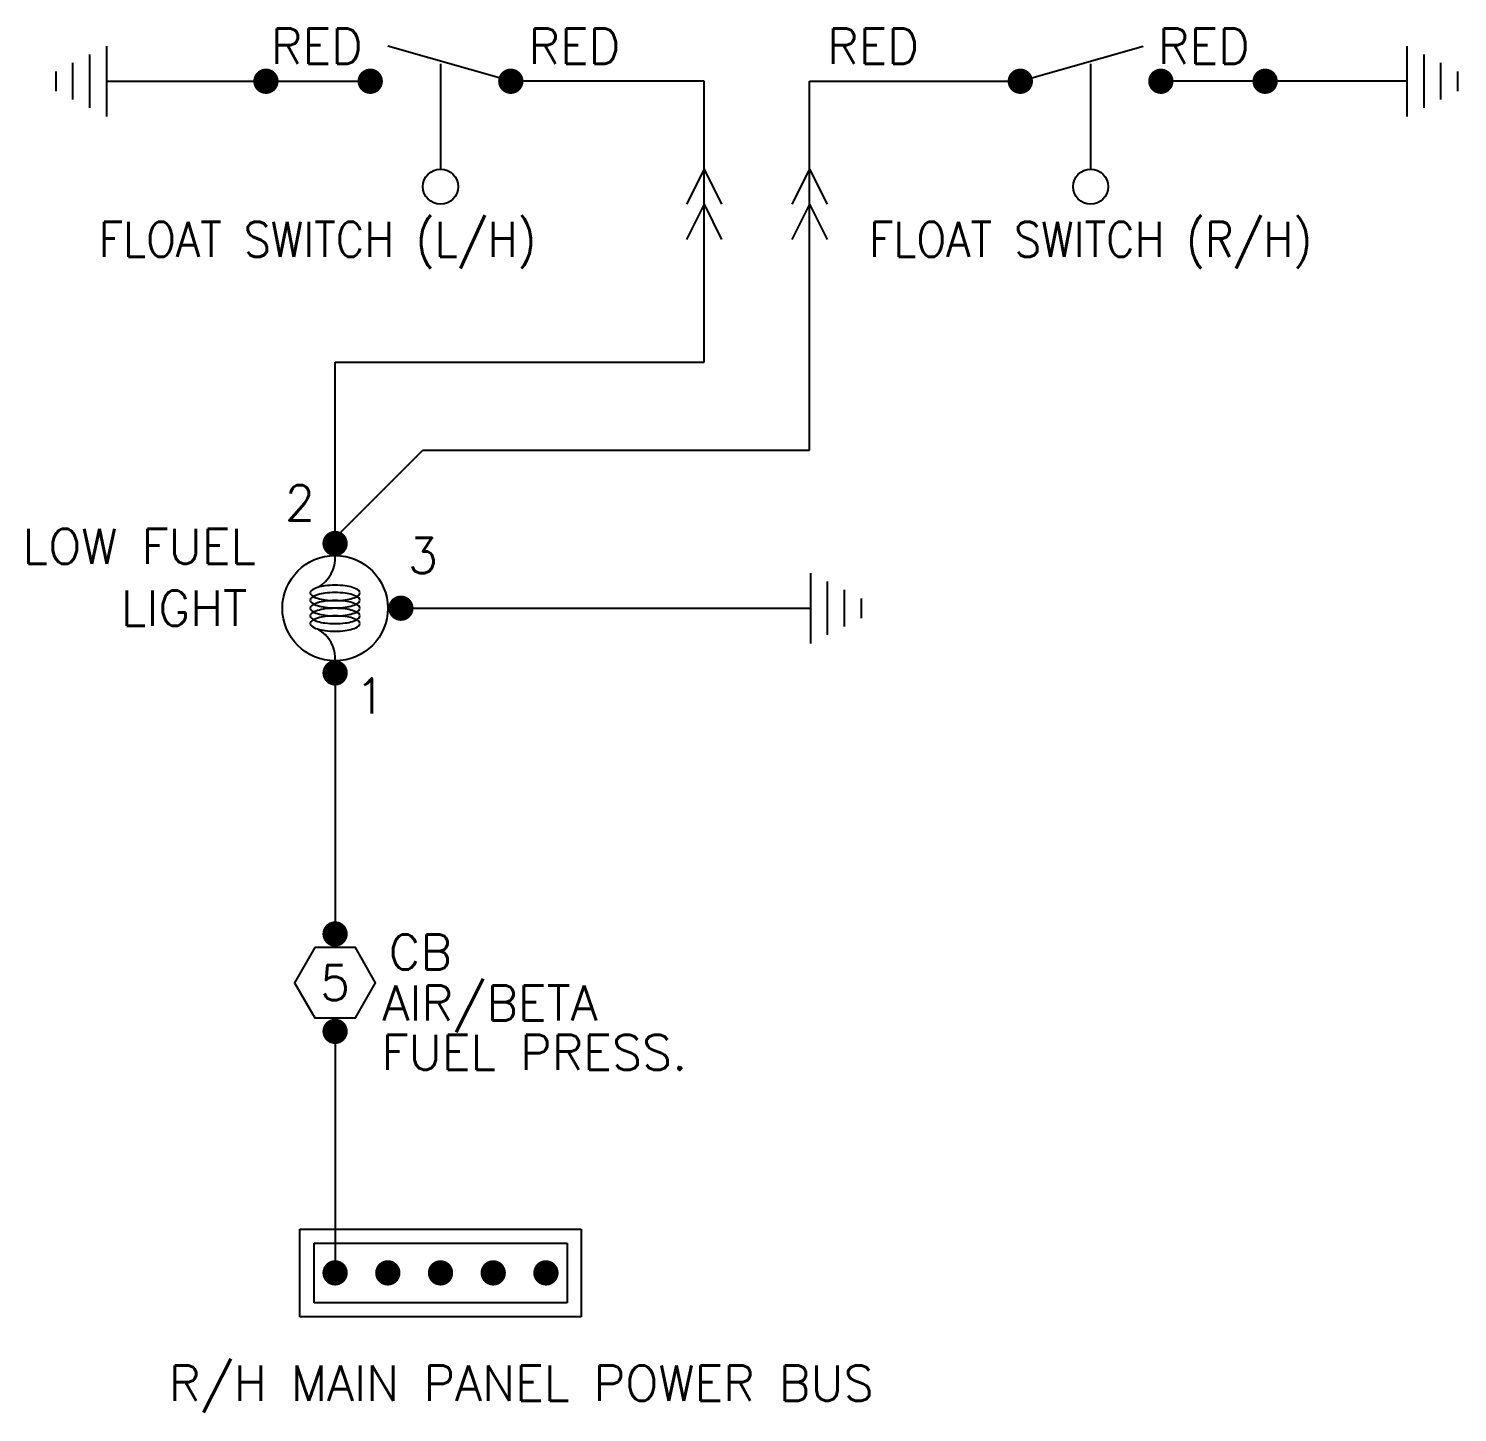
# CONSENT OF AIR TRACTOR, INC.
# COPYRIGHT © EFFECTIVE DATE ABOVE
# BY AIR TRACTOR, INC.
# Model space of a CAD drawing. Extents: x 0 to 49.9, y 0 to 20.5.
# Drawn here: x 44.78 to 49.87, y 14.1 to 19.02 of the extents above; entities that cross this region are included whole.
import ezdxf
from ezdxf.enums import TextEntityAlignment as Align

# ---------------------------------------------------------------- set-up
doc = ezdxf.new("R2010")
doc.units = 0
doc.header["$LTSCALE"] = 0.3
doc.header["$MEASUREMENT"] = 0
for name, color, linetype in [('1', 1, 'CONTINUOUS'), ('N', 2, 'CONTINUOUS'), ('NOTES', 2, 'CONTINUOUS'), ('W', 11, 'CONTINUOUS')]:
    doc.layers.add(name, color=color, linetype=linetype)
doc.styles.add('130', font='ROMANS', dxfattribs={"height": 0.125})

# ---------------------------------------------------------------- blocks, each defined once
blk = doc.blocks.new('GR')
at = {"layer": '1'}
for p, q in [((-0.035, 0.18), (0.035, 0.18)), ((-0.065, 0.12), (0.065, 0.12)), ((-0.095, 0.06), (0.095, 0.06)), ((-0.125, 0), (0.125, 0))]:
    blk.add_line(p, q, dxfattribs=at)
blk = doc.blocks.new('WL')
at = {"layer": '1'}
for p, q in [((0, 0), (-0.0625, -0.125)), ((0, 0), (0.0625, -0.125)), ((0, -0.125), (-0.0625, -0.25)), ((0, -0.125), (0.0625, -0.25))]:
    blk.add_line(p, q, dxfattribs=at)
blk = doc.blocks.new('LIGHT')
at = {"layer": '1', "color": 4}
for points in [[(-0.0545, -0.0883, 0.236857), (-0.0463, -0.0842, 0.085474), (-0.0353, -0.0625, 0.043091), (-0.0296, -0.0362, 0.031808), (-0.0273, 0, 0.031808), (-0.0296, 0.0362, 0.043091), (-0.0353, 0.0625, 0.085474), (-0.0463, 0.0842, 0.236857), (-0.0545, 0.0883, 0.236857), (-0.0628, 0.0842, 0.085474), (-0.0738, 0.0625, 0.043091), (-0.0795, 0.0362, 0.031808), (-0.0818, 0, 0.031808), (-0.0795, -0.0362, 0.043091), (-0.0738, -0.0625, 0.085474), (-0.0628, -0.0842, 0.236857)], [(-0.0276, -0.0883, 0.236857), (-0.0193, -0.0842, 0.085474), (-0.0083, -0.0625, 0.043091), (-0.0026, -0.0362, 0.031808), (-0.0003, 0, 0.031808), (-0.0026, 0.0362, 0.043091), (-0.0083, 0.0625, 0.085474), (-0.0193, 0.0842, 0.236857), (-0.0276, 0.0883, 0.236857), (-0.0358, 0.0842, 0.085474), (-0.0469, 0.0625, 0.043091), (-0.0525, 0.0362, 0.031808), (-0.0548, 0, 0.031808), (-0.0525, -0.0362, 0.043091), (-0.0469, -0.0625, 0.085474), (-0.0358, -0.0842, 0.236857)], [(0, -0.0883, 0.236857), (0.0082, -0.0842, 0.085474), (0.0193, -0.0625, 0.043091), (0.025, -0.0362, 0.031808), (0.0273, 0, 0.031808), (0.025, 0.0362, 0.043091), (0.0193, 0.0625, 0.085474), (0.0082, 0.0842, 0.236857), (0, 0.0883, 0.236857), (-0.0082, 0.0842, 0.085474), (-0.0193, 0.0625, 0.043091), (-0.025, 0.0362, 0.031808), (-0.0273, 0, 0.031808), (-0.025, -0.0362, 0.043091), (-0.0193, -0.0625, 0.085474), (-0.0082, -0.0842, 0.236857)], [(0.0284, -0.0883, 0.236857), (0.0367, -0.0842, 0.085474), (0.0477, -0.0625, 0.043091), (0.0534, -0.0362, 0.031808), (0.0557, 0, 0.031808), (0.0534, 0.0362, 0.043091), (0.0477, 0.0625, 0.085474), (0.0367, 0.0842, 0.236857), (0.0284, 0.0883, 0.236857), (0.0202, 0.0842, 0.085474), (0.0091, 0.0625, 0.043091), (0.0035, 0.0362, 0.031808), (0.0012, 0, 0.031808), (0.0035, -0.0362, 0.043091), (0.0091, -0.0625, 0.085474), (0.0202, -0.0842, 0.236857)], [(0.0545, -0.0883, 0.236857), (0.0628, -0.0842, 0.085474), (0.0738, -0.0625, 0.043091), (0.0795, -0.0362, 0.031808), (0.0818, 0, 0.031808), (0.0795, 0.0362, 0.043091), (0.0738, 0.0625, 0.085474), (0.0628, 0.0842, 0.236857), (0.0545, 0.0883, 0.236857), (0.0463, 0.0842, 0.085474), (0.0353, 0.0625, 0.043091), (0.0296, 0.0362, 0.031808), (0.0273, 0, 0.031808), (0.0296, -0.0362, 0.043091), (0.0353, -0.0625, 0.085474), (0.0463, -0.0842, 0.236857)]]:
    blk.add_lwpolyline(points, format="xyb", close=True, dxfattribs=at)
at = {"layer": '1', "const_width": 0.045}
for points in [[(-0.2078, 0, -1), (-0.2528, 0, -1)], [(0.2078, 0, 1), (0.2528, 0, 1)]]:
    blk.add_lwpolyline(points, format="xyb", close=True, dxfattribs=at)
at = {"layer": '1'}
blk.add_circle((0, 0), 0.1875, dxfattribs=at)
at = {"layer": '1', "color": 4}
for centre, start, end in [((-0.1794, 0.1202), 266.141, 330.892), ((0.1794, 0.1202), 209.108, 273.859)]:
    blk.add_arc(centre, 0.1205, start, end, dxfattribs=at)

msp = doc.modelspace()

# ---------------------------------------------------------------- linework, layer by layer
at = {"layer": '1'}
for p, q in [((46.2478, 18.8983), (46.2478, 18.5233)), ((48.5603, 18.8983), (48.5603, 18.5233)), ((45.7478, 14.4394), (45.7478, 14.7519)), ((45.7478, 14.7519), (46.7478, 14.7519)), ((46.7478, 14.7519), (46.7478, 14.4394)), ((45.7978, 14.7019), (46.6978, 14.7019)), ((45.7978, 14.4894), (45.7978, 14.7019)), ((46.6978, 14.7019), (46.6978, 14.4894)), ((46.6978, 14.4894), (45.7978, 14.4894)), ((46.7478, 14.4394), (45.7478, 14.4394))]:
    msp.add_line(p, q, dxfattribs=at)
for points in [[(46.4978, 18.8358), (46.0603, 18.9608)], [(48.3103, 18.8358), (48.7478, 18.9608)]]:
    msp.add_lwpolyline(points, dxfattribs=at)
at = {"layer": '1', "const_width": 0.045}
for points in [[(45.6043, 18.8358, 1), (45.6493, 18.8358, 1)], [(46.0203, 18.8358, -1), (45.9753, 18.8358, -1)], [(46.4753, 18.8358, 1), (46.5203, 18.8358, 1)], [(48.3328, 18.8358, -1), (48.2878, 18.8358, -1)], [(48.8328, 18.8358, -1), (48.7878, 18.8358, -1)], [(49.2038, 18.8358, -1), (49.1588, 18.8358, -1)], [(46.0844, 16.9608, 1), (46.1294, 16.9608, 1)], [(45.8503, 15.8017, 1), (45.8953, 15.8017, 1)], [(45.8503, 15.4551, -1), (45.8953, 15.4551, -1)], [(45.8503, 14.5957, 1), (45.8953, 14.5957, 1)], [(46.0378, 14.5957, 1), (46.0828, 14.5957, 1)], [(46.2253, 14.5957, 1), (46.2703, 14.5957, 1)], [(46.4128, 14.5957, 1), (46.4578, 14.5957, 1)], [(46.6003, 14.5957, 1), (46.6453, 14.5957, 1)]]:
    msp.add_lwpolyline(points, format="xyb", close=True, dxfattribs=at)
at = {"layer": '1'}
msp.add_lwpolyline([(45.8006, 15.7534), (45.7285, 15.6284), (45.8006, 15.5034), (45.945, 15.5034), (46.0171, 15.6284), (45.945, 15.7534)], close=True, dxfattribs=at)
for centre in [(46.2478, 18.4608), (48.5603, 18.4608)]:
    msp.add_circle(centre, 0.0625, dxfattribs=at)
at = {"layer": 'NOTES', "color": 11}
msp.add_line((45.8728, 15.4551), (45.8728, 14.5957), dxfattribs=at)
at = {"layer": 'W'}
for p, q in [((45.0603, 18.8358), (45.9978, 18.8358)), ((47.1853, 18.8358), (46.4978, 18.8358)), ((47.1853, 17.8358), (47.1853, 18.8358)), ((47.5603, 17.5233), (47.5603, 18.8358)), ((47.5603, 18.8358), (48.3103, 18.8358)), ((49.6853, 18.8358), (48.8103, 18.8358)), ((45.8728, 17.8358), (47.1853, 17.8358)), ((45.8728, 17.2108), (45.8728, 17.8358)), ((45.8728, 17.2108), (46.1853, 17.5233)), ((46.1853, 17.5233), (47.5603, 17.5233)), ((46.1228, 16.9608), (47.5637, 16.9608)), ((45.8728, 16.7108), (45.8728, 15.8017))]:
    msp.add_line(p, q, dxfattribs=at)

# ---------------------------------------------------------------- block references
at = {"layer": '1'}
for name, p, rotation in [('GR', (45.0603, 18.8358), 90), ('GR', (49.6853, 18.8358), 270), ('LIGHT', (45.8728, 16.9608), 90)]:
    msp.add_blockref(name, p, dxfattribs=dict(at, rotation=rotation))
at = {"layer": 'W'}
for p in [(47.1853, 18.5233), (47.5603, 18.5233)]:
    msp.add_blockref('WL', p, dxfattribs=at)
at = {"layer": 'W', "rotation": 270}
msp.add_blockref('GR', (47.5637, 16.9608), dxfattribs=at)

# ---------------------------------------------------------------- texts
at = {"layer": 'N', "style": '130'}
for s, p in [('RED', (45.6442, 18.8983)), ('RED', (46.5603, 18.8983)), ('RED', (47.6228, 18.8983)), ('RED', (48.7997, 18.8983)), ('LOW FUEL', (44.761, 17.1183)), ('CB', (46.0635, 15.6747)), ('AIR/BETA ', (46.0411, 15.4937)), ('FUEL PRESS.', (46.0379, 15.3177)), ('R/H MAIN PANEL POWER BUS', (45.2817, 14.1409))]:
    msp.add_text(s, height=0.125, dxfattribs=at).set_placement(p)
at = {"layer": 'N', "style": '130', "width": 0.9}
for s, p in [('FLOAT SWITCH (L/H)', (45.8103, 18.2108)), ('FLOAT SWITCH (R/H)', (48.5603, 18.2108))]:
    msp.add_text(s, height=0.125, dxfattribs=at).set_placement(p, align=Align.CENTER)
at = {"layer": 'N', "style": '130'}
for s, p in [('2', (45.7478, 17.2733)), ('3', (46.1853, 17.0858)), ('1', (45.9978, 16.5858))]:
    msp.add_text(s, height=0.125, dxfattribs=at).set_placement(p, align=Align.CENTER)
msp.add_text('LIGHT', height=0.125, dxfattribs=at).set_placement((45.5603, 16.8983), align=Align.RIGHT)
msp.add_text('5', height=0.125, dxfattribs=at).set_placement((45.8728, 15.6284), align=Align.MIDDLE)

doc.saveas('drawing.dxf')
